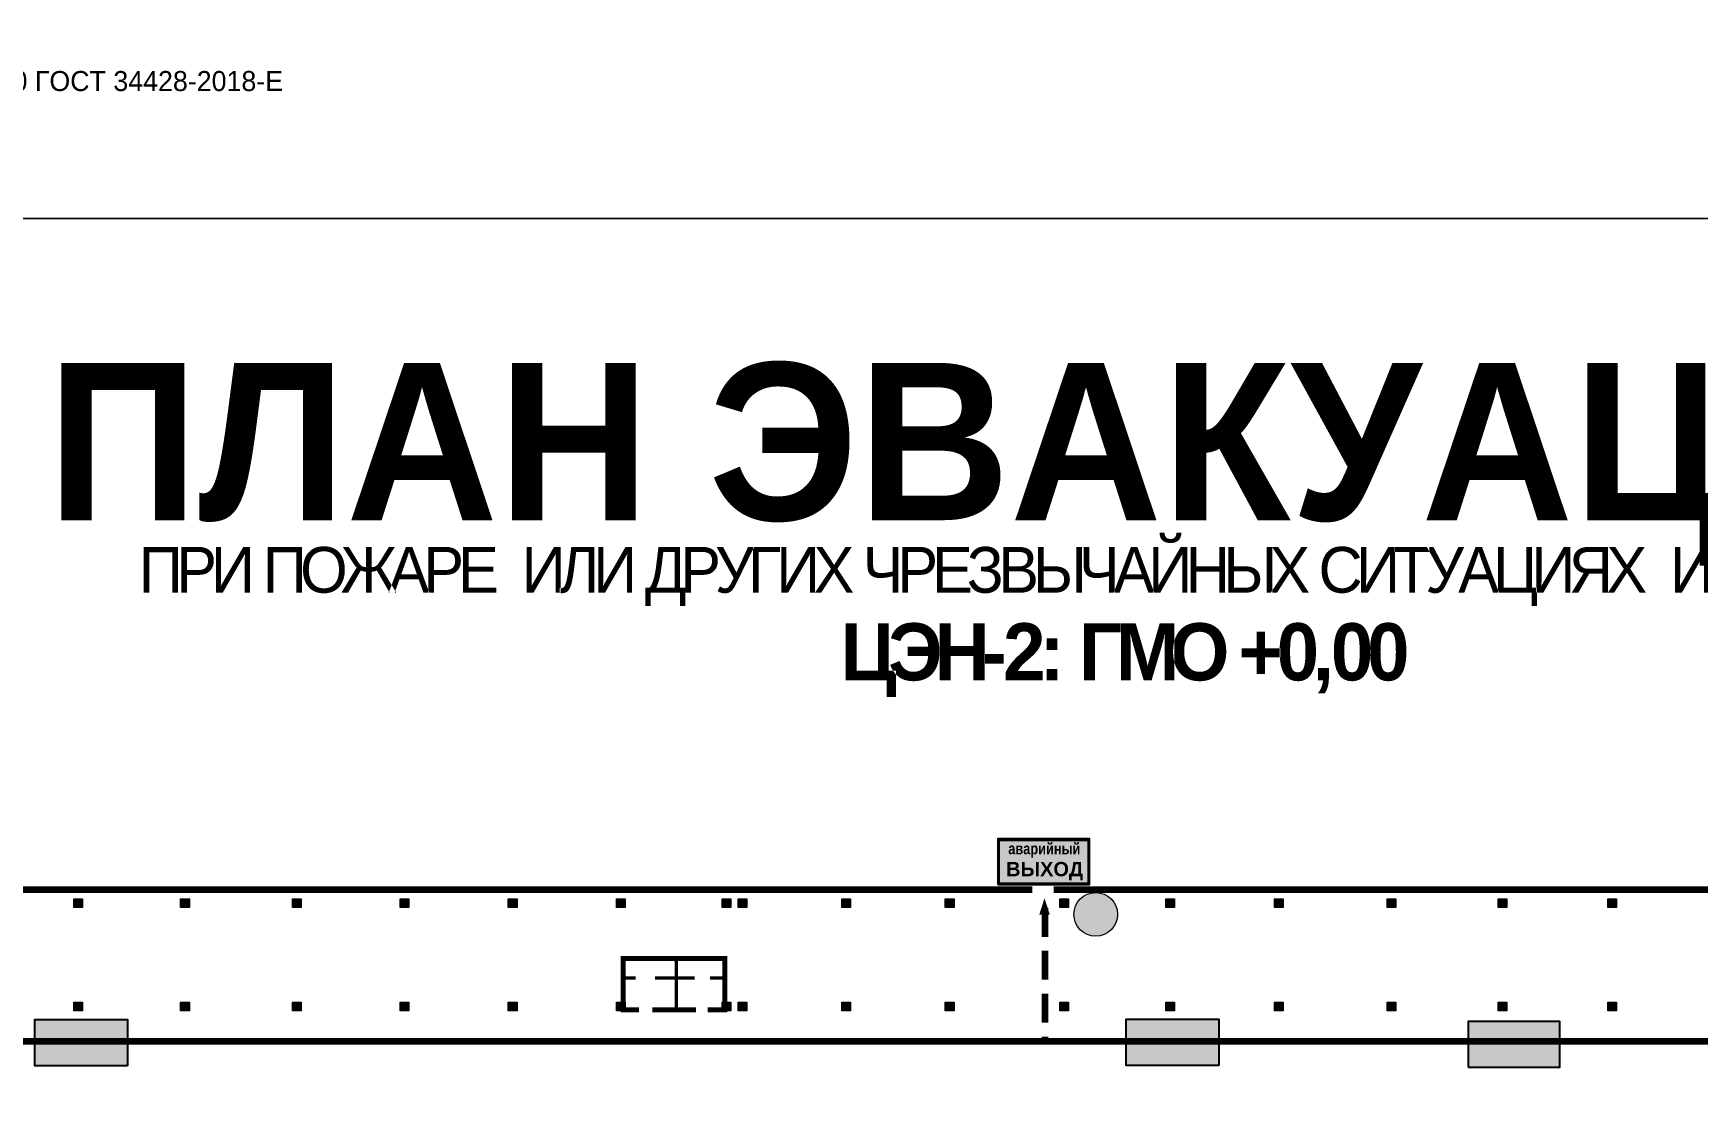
# Model space of a CAD drawing. Header units: millimetres. Extents: x 13810 to 67229, y 12374 to 21950.
# Drawn here: x 26833.2 to 27066, y 15215.8 to 15363.3 of the extents above; entities that cross this region are included whole.
import ezdxf

# ---------------------------------------------------------------- set-up
doc = ezdxf.new("R2010")
doc.units = ezdxf.units.MM
doc.linetypes.add('{ Wide Dash }', pattern=[12, 4, -2, 4, -2])
doc.layers.add('План_Штампы', color=7, linetype='Continuous')
doc.styles.add('обычный', font='arial.ttf')

# ---------------------------------------------------------------- blocks, each defined once
blk = doc.blocks.new('A$C7B8C2D5B')
at = {"lineweight": 0}
h = blk.add_hatch(color=5, dxfattribs=at)
h.dxf.hatch_style = 1
h.paths.add_polyline_path([(1.4, -3.02, 1), (-2.11, -3.02, 1)])
at = {"color": 5, "lineweight": 0}
blk.add_circle((-0.36, -3.02), 1.75, dxfattribs=at)
blk = doc.blocks.new('A$C32E8229D')
at = {"true_color": 0xffffff}
blk.add_hatch(color=7, dxfattribs=at).paths.add_polyline_path([(0, 0), (0, -8), (16, -8), (16, 0)])
h = blk.add_hatch(color=126)
h.paths.add_polyline_path([(0.2, -0.2), (15.8, -0.2), (15.8, -7.8), (0.2, -7.8)])
h.paths.add_polyline_path([(13.49, -2.05), (12.08, -2.05), (11.37, -2.63, 0.162397), (11.29, -2.84), (11.29, -3.63), (10.35, -3.63), (10.35, -4.05), (11.68, -4.05), (11.68, -3.48), (12.26, -4.28), (11.29, -5.1), (11.29, -6.78), (11.85, -6.78), (11.85, -5.44), (12.8, -4.64), (12.8, -5.94), (14.46, -5.94), (14.46, -5.39), (13.45, -5.39), (13.45, -3.97), (12.46, -2.59), (13.15, -2.59), (13.69, -3.34), (14.18, -3)], flags=16)
h.paths.add_polyline_path([(10.74, -1.82, 1), (11.8, -1.82, 1)], flags=16)
h.paths.add_polyline_path([(9.39, -3.59), (5.99, -3.59), (6.56, -3.03), (5.91, -3.03), (5.1, -3.83), (5.91, -4.64), (6.56, -4.64), (5.99, -4.09), (9.39, -4.09)], flags=16)
h.paths.add_polyline_path([(4.29, -1.08), (1.72, -1.08), (1.72, -6.6), (4.29, -6.6)], flags=16)
at = {"color": 126}
blk.add_lwpolyline([(16, -8), (0, -8), (0, 0), (16, 0)], close=True, dxfattribs=at)
blk = doc.blocks.new('A$C41C009D9')
at = {"true_color": 0xffffff}
blk.add_hatch(color=7, dxfattribs=at).paths.add_polyline_path([(0, 8), (-16, 8), (-16, 0), (0, 0)])
h = blk.add_hatch(color=126)
h.dxf.hatch_style = 1
h.paths.add_polyline_path([(-15.8, 7.8), (-15.8, 0.2), (-0.2, 0.2), (-0.2, 7.8)])
at = {"color": 126}
for points in [[(-16, 0), (0, 0), (0, 8), (-16, 8)], [(-16, 0), (0, 0), (0, 8), (-16, 8)], [(-15.8, 7.8), (-0.2, 7.8), (-0.2, 0.2), (-15.8, 0.2)]]:
    blk.add_lwpolyline(points, close=True, dxfattribs=at)
at = {"color": 7, "true_color": 0xffffff, "insert": (-15.8, 7.3), "char_height": 2.5, "width": 15.5999, "attachment_point": 1, "style": 'обычный'}
blk.add_mtext('\\pi1.6133;{\\fArial|b1|i0|c204|p34;\\H0.8x;\\W0.8;аварийный\\H1.25x;\\W1;\\P\\pi1.2327;ВЫХОД}', dxfattribs=at)

msp = doc.modelspace()

# ---------------------------------------------------------------- hatches: boundary and pattern name
at = {"lineweight": 0}
h = msp.add_hatch(color=256, dxfattribs=at)
h.dxf.hatch_style = 1
h.paths.add_polyline_path([(26838.92, 15242.27), (26838.92, 15241.04), (26840.14, 15241.04), (26840.14, 15242.27)])
h = msp.add_hatch(color=256, dxfattribs=at)
h.dxf.hatch_style = 1
h.paths.add_polyline_path([(26853.85, 15242.27), (26853.85, 15241.04), (26855.07, 15241.04), (26855.07, 15242.27)])
h = msp.add_hatch(color=256, dxfattribs=at)
h.dxf.hatch_style = 1
h.paths.add_polyline_path([(26869.49, 15242.27), (26869.49, 15241.04), (26870.71, 15241.04), (26870.71, 15242.27)])
h = msp.add_hatch(color=256, dxfattribs=at)
h.dxf.hatch_style = 1
h.paths.add_polyline_path([(26884.54, 15242.27), (26884.54, 15241.04), (26885.76, 15241.04), (26885.76, 15242.27)])
h = msp.add_hatch(color=256, dxfattribs=at)
h.dxf.hatch_style = 1
h.paths.add_polyline_path([(26899.67, 15242.27), (26899.67, 15241.04), (26900.89, 15241.04), (26900.89, 15242.27)])
h = msp.add_hatch(color=256, dxfattribs=at)
h.dxf.hatch_style = 1
h.paths.add_polyline_path([(26914.78, 15242.27), (26914.78, 15241.04), (26916, 15241.04), (26916, 15242.27)])
h = msp.add_hatch(color=256, dxfattribs=at)
h.dxf.hatch_style = 1
h.paths.add_polyline_path([(26929.58, 15242.27), (26929.58, 15241.04), (26930.8, 15241.04), (26930.8, 15242.27)])
h = msp.add_hatch(color=256, dxfattribs=at)
h.dxf.hatch_style = 1
h.paths.add_polyline_path([(26931.81, 15242.27), (26931.81, 15241.04), (26933.03, 15241.04), (26933.03, 15242.27)])
h = msp.add_hatch(color=256, dxfattribs=at)
h.dxf.hatch_style = 1
h.paths.add_polyline_path([(26946.31, 15242.27), (26946.31, 15241.04), (26947.53, 15241.04), (26947.53, 15242.27)])
h = msp.add_hatch(color=256, dxfattribs=at)
h.dxf.hatch_style = 1
h.paths.add_polyline_path([(26960.78, 15242.27), (26960.78, 15241.04), (26962, 15241.04), (26962, 15242.27)])
h = msp.add_hatch(color=256, dxfattribs=at)
h.dxf.hatch_style = 1
h.paths.add_polyline_path([(26976.79, 15242.27), (26976.79, 15241.04), (26978.01, 15241.04), (26978.01, 15242.27)])
h = msp.add_hatch(color=256, dxfattribs=at)
h.dxf.hatch_style = 1
h.paths.add_polyline_path([(26991.62, 15242.27), (26991.62, 15241.04), (26992.84, 15241.04), (26992.84, 15242.27)])
h = msp.add_hatch(color=256, dxfattribs=at)
h.dxf.hatch_style = 1
h.paths.add_polyline_path([(27006.8, 15242.27), (27006.8, 15241.04), (27008.02, 15241.04), (27008.02, 15242.27)])
h = msp.add_hatch(color=256, dxfattribs=at)
h.dxf.hatch_style = 1
h.paths.add_polyline_path([(27022.57, 15242.27), (27022.57, 15241.04), (27023.79, 15241.04), (27023.79, 15242.27)])
h = msp.add_hatch(color=256, dxfattribs=at)
h.dxf.hatch_style = 1
h.paths.add_polyline_path([(27038.07, 15242.27), (27038.07, 15241.04), (27039.29, 15241.04), (27039.29, 15242.27)])
h = msp.add_hatch(color=256, dxfattribs=at)
h.dxf.hatch_style = 1
h.paths.add_polyline_path([(27053.42, 15242.27), (27053.42, 15241.04), (27054.64, 15241.04), (27054.64, 15242.27)])
h = msp.add_hatch(color=256, dxfattribs=at)
h.dxf.hatch_style = 1
h.paths.add_polyline_path([(26838.92, 15227.82), (26838.92, 15226.59), (26840.14, 15226.59), (26840.14, 15227.82)])
h = msp.add_hatch(color=256, dxfattribs=at)
h.dxf.hatch_style = 1
h.paths.add_polyline_path([(26853.85, 15227.82), (26853.85, 15226.59), (26855.07, 15226.59), (26855.07, 15227.82)])
h = msp.add_hatch(color=256, dxfattribs=at)
h.dxf.hatch_style = 1
h.paths.add_polyline_path([(26869.49, 15227.82), (26869.49, 15226.59), (26870.71, 15226.59), (26870.71, 15227.82)])
h = msp.add_hatch(color=256, dxfattribs=at)
h.dxf.hatch_style = 1
h.paths.add_polyline_path([(26884.54, 15227.82), (26884.54, 15226.59), (26885.76, 15226.59), (26885.76, 15227.82)])
h = msp.add_hatch(color=256, dxfattribs=at)
h.dxf.hatch_style = 1
h.paths.add_polyline_path([(26899.67, 15227.82), (26899.67, 15226.59), (26900.89, 15226.59), (26900.89, 15227.82)])
h = msp.add_hatch(color=256, dxfattribs=at)
h.dxf.hatch_style = 1
h.paths.add_polyline_path([(26914.78, 15227.82), (26914.78, 15226.59), (26916, 15226.59), (26916, 15227.82)])
h = msp.add_hatch(color=256, dxfattribs=at)
h.dxf.hatch_style = 1
h.paths.add_polyline_path([(26929.58, 15227.82), (26929.58, 15226.59), (26930.8, 15226.59), (26930.8, 15227.82)])
h = msp.add_hatch(color=256, dxfattribs=at)
h.dxf.hatch_style = 1
h.paths.add_polyline_path([(26931.81, 15227.82), (26931.81, 15226.59), (26933.03, 15226.59), (26933.03, 15227.82)])
h = msp.add_hatch(color=256, dxfattribs=at)
h.dxf.hatch_style = 1
h.paths.add_polyline_path([(26946.31, 15227.82), (26946.31, 15226.59), (26947.53, 15226.59), (26947.53, 15227.82)])
h = msp.add_hatch(color=256, dxfattribs=at)
h.dxf.hatch_style = 1
h.paths.add_polyline_path([(26960.78, 15227.82), (26960.78, 15226.59), (26962, 15226.59), (26962, 15227.82)])
h = msp.add_hatch(color=256, dxfattribs=at)
h.dxf.hatch_style = 1
h.paths.add_polyline_path([(26976.79, 15227.82), (26976.79, 15226.59), (26978.01, 15226.59), (26978.01, 15227.82)])
h = msp.add_hatch(color=256, dxfattribs=at)
h.dxf.hatch_style = 1
h.paths.add_polyline_path([(26991.62, 15227.82), (26991.62, 15226.59), (26992.84, 15226.59), (26992.84, 15227.82)])
h = msp.add_hatch(color=256, dxfattribs=at)
h.dxf.hatch_style = 1
h.paths.add_polyline_path([(27006.8, 15227.82), (27006.8, 15226.59), (27008.02, 15226.59), (27008.02, 15227.82)])
h = msp.add_hatch(color=256, dxfattribs=at)
h.dxf.hatch_style = 1
h.paths.add_polyline_path([(27022.57, 15227.82), (27022.57, 15226.59), (27023.79, 15226.59), (27023.79, 15227.82)])
h = msp.add_hatch(color=256, dxfattribs=at)
h.dxf.hatch_style = 1
h.paths.add_polyline_path([(27038.07, 15227.82), (27038.07, 15226.59), (27039.29, 15226.59), (27039.29, 15227.82)])
h = msp.add_hatch(color=256, dxfattribs=at)
h.dxf.hatch_style = 1
h.paths.add_polyline_path([(27053.42, 15227.82), (27053.42, 15226.59), (27054.64, 15226.59), (27054.64, 15227.82)])

# ---------------------------------------------------------------- linework, layer by layer
at = {"color": 126, "lineweight": 0, "true_color": 0x008754}
for points in [[(26676.58, 15732.45), (27276.58, 15732.45), (27276.58, 15337.45), (26676.58, 15337.45)], [(26676.58, 15337.45), (27276.58, 15337.45), (27276.58, 14942.45), (26676.58, 14942.45)]]:
    msp.add_lwpolyline(points, close=True, dxfattribs=at)
at = {"lineweight": 0}
for points, const_width in [([(26787.21, 15243.55), (26972.95, 15243.55)], 0.924), ([(26975.91, 15243.55), (27072.69, 15243.55)], 0.924), ([(26927.56, 15226.75), (26929.95, 15226.75), (26929.95, 15233.91), (26915.75, 15233.91), (26915.75, 15226.75), (26917.96, 15226.75)], 0.693), ([(26923.18, 15226.75), (26923.18, 15233.91)], 0.462), ([(26915.75, 15231.18), (26917.49, 15231.18)], 0.462), ([(26925.71, 15231.18), (26920.18, 15231.18)], 0.462), ([(26929.95, 15231.18), (26927.86, 15231.18)], 0.462), ([(26919.81, 15226.75), (26925.91, 15226.75)], 0.693)]:
    msp.add_lwpolyline(points, dxfattribs=dict(at, const_width=const_width))
at = {"color": 126, "lineweight": 100, "true_color": 0x008754}
msp.add_lwpolyline([(27225.68, 15222.3), (26784.21, 15222.3), (26784.21, 15240.63)], dxfattribs=at)
at = {"lineweight": 0}
for points in [[(26840.14, 15241.04), (26838.92, 15241.04), (26838.92, 15242.27), (26840.14, 15242.27)], [(26855.07, 15241.04), (26853.85, 15241.04), (26853.85, 15242.27), (26855.07, 15242.27)], [(26870.71, 15241.04), (26869.49, 15241.04), (26869.49, 15242.27), (26870.71, 15242.27)], [(26885.76, 15241.04), (26884.54, 15241.04), (26884.54, 15242.27), (26885.76, 15242.27)], [(26900.89, 15241.04), (26899.67, 15241.04), (26899.67, 15242.27), (26900.89, 15242.27)], [(26916, 15241.04), (26914.78, 15241.04), (26914.78, 15242.27), (26916, 15242.27)], [(26930.8, 15241.04), (26929.58, 15241.04), (26929.58, 15242.27), (26930.8, 15242.27)], [(26933.03, 15241.04), (26931.81, 15241.04), (26931.81, 15242.27), (26933.03, 15242.27)], [(26947.53, 15241.04), (26946.31, 15241.04), (26946.31, 15242.27), (26947.53, 15242.27)], [(26962, 15241.04), (26960.78, 15241.04), (26960.78, 15242.27), (26962, 15242.27)], [(26978.01, 15241.04), (26976.79, 15241.04), (26976.79, 15242.27), (26978.01, 15242.27)], [(26992.84, 15241.04), (26991.62, 15241.04), (26991.62, 15242.27), (26992.84, 15242.27)], [(27008.02, 15241.04), (27006.8, 15241.04), (27006.8, 15242.27), (27008.02, 15242.27)], [(27023.79, 15241.04), (27022.57, 15241.04), (27022.57, 15242.27), (27023.79, 15242.27)], [(27039.29, 15241.04), (27038.07, 15241.04), (27038.07, 15242.27), (27039.29, 15242.27)], [(27054.64, 15241.04), (27053.42, 15241.04), (27053.42, 15242.27), (27054.64, 15242.27)], [(26840.14, 15226.59), (26838.92, 15226.59), (26838.92, 15227.82), (26840.14, 15227.82)], [(26855.07, 15226.59), (26853.85, 15226.59), (26853.85, 15227.82), (26855.07, 15227.82)], [(26870.71, 15226.59), (26869.49, 15226.59), (26869.49, 15227.82), (26870.71, 15227.82)], [(26885.76, 15226.59), (26884.54, 15226.59), (26884.54, 15227.82), (26885.76, 15227.82)], [(26900.89, 15226.59), (26899.67, 15226.59), (26899.67, 15227.82), (26900.89, 15227.82)], [(26916, 15226.59), (26914.78, 15226.59), (26914.78, 15227.82), (26916, 15227.82)], [(26930.8, 15226.59), (26929.58, 15226.59), (26929.58, 15227.82), (26930.8, 15227.82)], [(26933.03, 15226.59), (26931.81, 15226.59), (26931.81, 15227.82), (26933.03, 15227.82)], [(26947.53, 15226.59), (26946.31, 15226.59), (26946.31, 15227.82), (26947.53, 15227.82)], [(26962, 15226.59), (26960.78, 15226.59), (26960.78, 15227.82), (26962, 15227.82)], [(26978.01, 15226.59), (26976.79, 15226.59), (26976.79, 15227.82), (26978.01, 15227.82)], [(26992.84, 15226.59), (26991.62, 15226.59), (26991.62, 15227.82), (26992.84, 15227.82)], [(27008.02, 15226.59), (27006.8, 15226.59), (27006.8, 15227.82), (27008.02, 15227.82)], [(27023.79, 15226.59), (27022.57, 15226.59), (27022.57, 15227.82), (27023.79, 15227.82)], [(27039.29, 15226.59), (27038.07, 15226.59), (27038.07, 15227.82), (27039.29, 15227.82)], [(27054.64, 15226.59), (27053.42, 15226.59), (27053.42, 15227.82), (27054.64, 15227.82)]]:
    msp.add_lwpolyline(points, close=True, dxfattribs=at)
at = {"color": 126, "linetype": '{ Wide Dash }', "lineweight": 100, "true_color": 0x008754}
msp.add_lwpolyline([(26974.71, 15240.97), (26974.71, 15222.3)], dxfattribs=at)
at = {"layer": 'План_Штампы', "color": 126, "true_color": 0x008754}
msp.add_solid([(26975.39, 15240.07), (26973.92, 15240.07), (26974.65, 15242.34)], dxfattribs=at)

# ---------------------------------------------------------------- block references
at = {"xscale": 0.8, "yscale": 0.8, "zscale": 0.8}
msp.add_blockref('A$C41C009D9', (26980.93, 15244.25), dxfattribs=at)
at = {"xscale": 1.741935482621193, "yscale": 1.741935482621193, "zscale": 1.741935482621193, "rotation": 180}
msp.add_blockref('A$C7B8C2D5B', (26981.18, 15234.83), dxfattribs=at)
at = {"layer": 'План_Штампы', "color": 126, "true_color": 0x008754, "xscale": 0.8100087101568005, "yscale": 0.8100087101568005, "zscale": 0.8100087101568005, "rotation": 359.9978653237144}
for p in [(26833.47, 15225.4), (26986.05, 15225.41)]:
    msp.add_blockref('A$C32E8229D', p, dxfattribs=at)
at = {"layer": 'План_Штампы', "color": 126, "true_color": 0x008754, "xscale": -0.8, "yscale": 0.8, "zscale": 0.8}
msp.add_blockref('A$C32E8229D', (27046.71, 15225.1), dxfattribs=at)

# ---------------------------------------------------------------- texts
at = {"lineweight": 0, "style": 'обычный'}
for s, insert, char_height, width, attachment_point in [('\\pi-8.4,l8.4,t8.4;{\\fProxima Nova Rg|b0|i0|c204|p2;ИЗГОТОВИТЕЛЬ: ИП АНДРЕЕВ А. А.\\fProxima Nova Rg|b0|i0|c0|p2; \\fProxima Nova Rg|b0|i0|c204|p2;ФП-24 - 2022/ 200-25-1440 ГОСТ 34428-2018-Е\\H1.2266x; }', (26794.14, 15356.25), 2.8, 191.3484, 5), ('{\\fProxima Nova Rg|b1|i0|c204|p2;ПЛАН ЭВАКУАЦИИ}', (26835.2, 15317.23), 22, 493.8901, 1)]:
    msp.add_mtext(s, dxfattribs=dict(at, insert=insert, char_height=char_height, width=width, attachment_point=attachment_point))
at = {"color": 0, "lineweight": 0, "insert": (26985.47, 15291.66), "char_height": 8, "width": 449.2158, "attachment_point": 5, "style": 'обычный'}
msp.add_mtext('{\\fArial Black|b1|i0|c204|p34;\\H2x;\\T0.85;  \\fArial Narrow|b0|i0|c204|p34;\\H0.8x;\\W0.9;\\P\\fProxima Nova Rg|b0|i0|c204|p2;\\H0.5x;\\W1;\\C256;ПРИ ПОЖАРЕ  ИЛИ ДРУГИХ ЧРЕЗВЫЧАЙНЫХ СИТУАЦИЯХ  ИЗ ПОМЕЩЕНИЙ \\fProxima Nova Rg|b1|i0|c204|p2;\\H1.25x;\\PЦЭН-2: ГМО +0,00}', dxfattribs=at)

doc.saveas('drawing.dxf')
